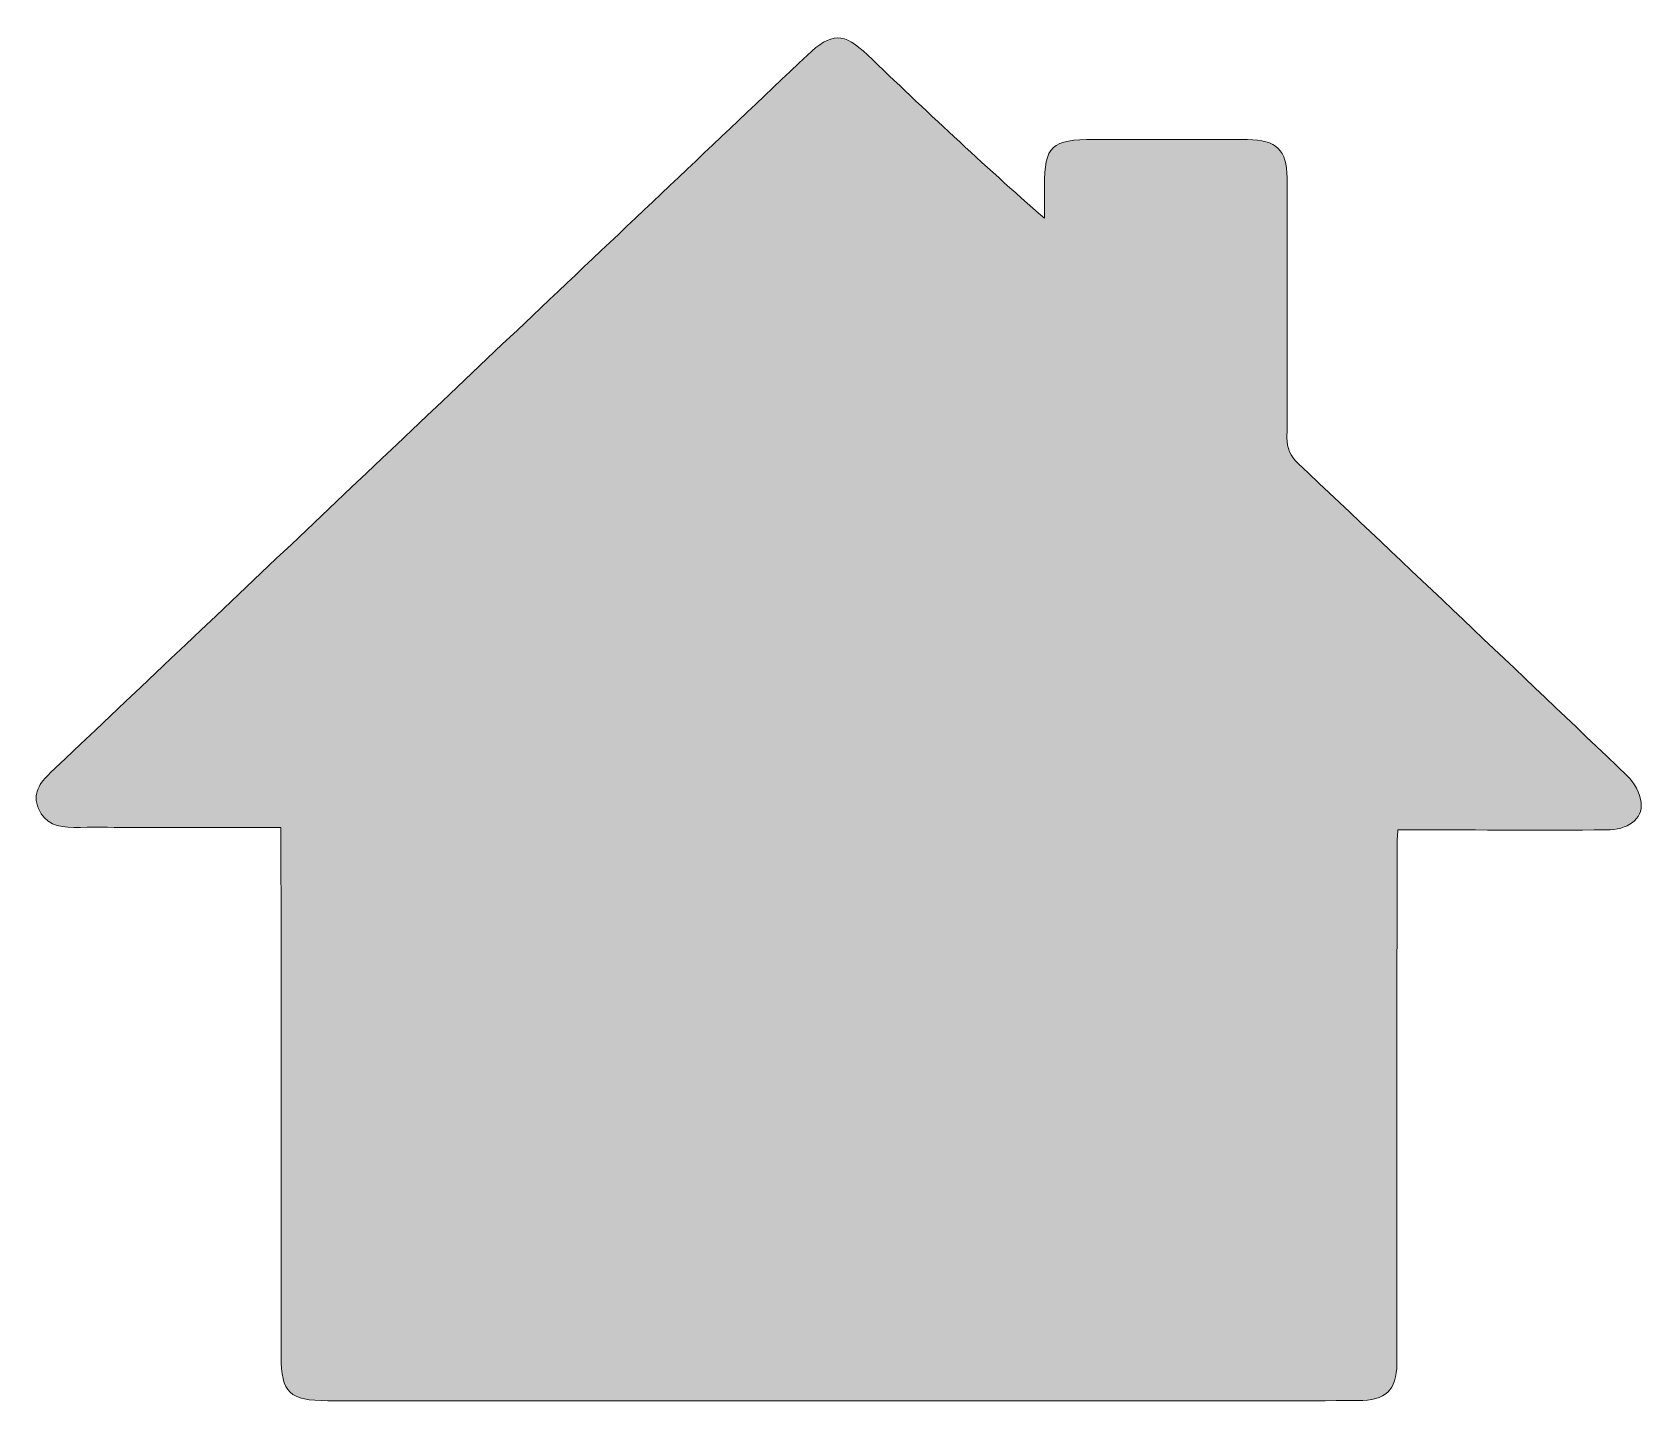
# Model space of a CAD drawing. Header units: millimetres. Extents: x 15 to 538, y -193 to -18.
# Drawn here: x 15.5 to 219.7, y -191.6 to -18 of the extents above; entities that cross this region are included whole.
import ezdxf

# ---------------------------------------------------------------- set-up
doc = ezdxf.new("R2010")
doc.units = ezdxf.units.MM
doc.header["$MEASUREMENT"] = 0
doc.layers.add('Layer 1', color=7, linetype='Continuous')

# ---------------------------------------------------------------- blocks, each defined once
blk = doc.blocks.new('block 3')
at = {"layer": 'Layer 1'}
h = blk.add_hatch(color=1, dxfattribs=at)
h.dxf.hatch_style = 2
edge = h.paths.add_edge_path()
edge.add_spline(control_points=[(47.01, -118.92), (42.65, -118.92), (38.55, -118.93), (34.45, -118.92), (29.87, -118.91), (25.3, -118.87), (20.73, -118.89), (18.72, -118.9), (17.05, -118.46), (16.24, -116.5), (15.46, -114.6), (16.42, -113.25), (17.75, -111.98), (38.14, -92.66), (58.52, -73.33), (78.9, -54), (90.52, -42.99), (102.15, -31.98), (113.77, -20.95), (116.84, -18.04), (118.38, -18.04), (121.38, -20.9), (128.66, -27.86), (135.97, -34.78), (143.84, -41.64), (143.84, -40.26), (143.84, -38.89), (143.84, -37.51), (143.85, -32.47), (144.75, -31.63), (150.12, -31.63), (156.62, -31.64), (163.12, -31.62), (169.61, -31.65), (173.24, -31.67), (174.61, -33), (174.61, -36.49), (174.63, -47.48), (174.65, -58.47), (174.6, -69.47), (174.59, -70.83), (175.01, -71.79), (176.03, -72.75), (189.98, -85.92), (203.9, -99.11), (217.76, -112.36), (218.66, -113.22), (219.41, -114.56), (219.52, -115.75), (219.73, -117.87), (217.83, -119.22), (215.07, -119.22), (207.05, -119.24), (199.03, -119.22), (191.01, -119.22), (190.3, -119.22), (189.58, -119.22), (188.66, -119.22), (188.62, -120.01), (188.56, -120.67), (188.56, -121.34), (188.55, -142.63), (188.54, -163.93), (188.54, -185.23), (188.54, -185.79), (188.54, -186.36), (188.54, -186.92), (188.49, -190.28), (187.13, -191.6), (183.6, -191.6), (168.82, -191.62), (154.03, -191.62), (139.25, -191.62), (110.49, -191.62), (81.72, -191.61), (52.96, -191.61), (48.08, -191.6), (47.03, -190.61), (47.03, -185.97), (47.02, -164.36), (47.02, -142.75), (47.01, -121.14), (47.01, -120.52), (47.01, -119.89), (47.01, -118.92)], knot_values=[0, 0, 0, 0, 1, 1, 1, 2, 2, 2, 3, 3, 3, 4, 4, 4, 5, 5, 5, 6, 6, 6, 7, 7, 7, 8, 8, 8, 9, 9, 9, 10, 10, 10, 11, 11, 11, 12, 12, 12, 13, 13, 13, 14, 14, 14, 15, 15, 15, 16, 16, 16, 17, 17, 17, 18, 18, 18, 19, 19, 19, 20, 20, 20, 21, 21, 21, 22, 22, 22, 23, 23, 23, 24, 24, 24, 25, 25, 25, 26, 26, 26, 27, 27, 27, 28, 28, 28, 28], degree=3, periodic=1)
at = {"layer": 'Layer 1', "lineweight": 0}
blk.add_open_spline([(47.01, -118.92), (42.65, -118.92), (38.55, -118.93), (34.45, -118.92), (29.87, -118.91), (25.3, -118.87), (20.73, -118.89), (18.72, -118.9), (17.05, -118.46), (16.24, -116.5), (15.46, -114.6), (16.42, -113.25), (17.75, -111.98), (38.14, -92.66), (58.52, -73.33), (78.9, -54), (90.52, -42.99), (102.15, -31.98), (113.77, -20.95), (116.84, -18.04), (118.38, -18.04), (121.38, -20.9), (128.66, -27.86), (135.97, -34.78), (143.84, -41.64), (143.84, -40.26), (143.84, -38.89), (143.84, -37.51), (143.85, -32.47), (144.75, -31.63), (150.12, -31.63), (156.62, -31.64), (163.12, -31.62), (169.61, -31.65), (173.24, -31.67), (174.61, -33), (174.61, -36.49), (174.63, -47.48), (174.65, -58.47), (174.6, -69.47), (174.59, -70.83), (175.01, -71.79), (176.03, -72.75), (189.98, -85.92), (203.9, -99.11), (217.76, -112.36), (218.66, -113.22), (219.41, -114.56), (219.52, -115.75), (219.73, -117.87), (217.83, -119.22), (215.07, -119.22), (207.05, -119.24), (199.03, -119.22), (191.01, -119.22), (190.3, -119.22), (189.58, -119.22), (188.66, -119.22), (188.62, -120.01), (188.56, -120.67), (188.56, -121.34), (188.55, -142.63), (188.54, -163.93), (188.54, -185.23), (188.54, -185.79), (188.54, -186.36), (188.54, -186.92), (188.49, -190.28), (187.13, -191.6), (183.6, -191.6), (168.82, -191.62), (154.03, -191.62), (139.25, -191.62), (110.49, -191.62), (81.72, -191.61), (52.96, -191.61), (48.08, -191.6), (47.03, -190.61), (47.03, -185.97), (47.02, -164.36), (47.02, -142.75), (47.01, -121.14), (47.01, -120.52), (47.01, -119.89), (47.01, -118.92)], degree=3, knots=[0, 0, 0, 0, 1, 1, 1, 2, 2, 2, 3, 3, 3, 4, 4, 4, 5, 5, 5, 6, 6, 6, 7, 7, 7, 8, 8, 8, 9, 9, 9, 10, 10, 10, 11, 11, 11, 12, 12, 12, 13, 13, 13, 14, 14, 14, 15, 15, 15, 16, 16, 16, 17, 17, 17, 18, 18, 18, 19, 19, 19, 20, 20, 20, 21, 21, 21, 22, 22, 22, 23, 23, 23, 24, 24, 24, 25, 25, 25, 26, 26, 26, 27, 27, 27, 28, 28, 28, 28], dxfattribs=at)
blk = doc.blocks.new('block 2')
at = {"layer": 'Layer 1'}
blk.add_blockref('block 3', (0, 0), dxfattribs=at)

msp = doc.modelspace()

# ---------------------------------------------------------------- block references
at = {"layer": 'Layer 1'}
msp.add_blockref('block 2', (0, 0), dxfattribs=at)

doc.saveas('drawing.dxf')
